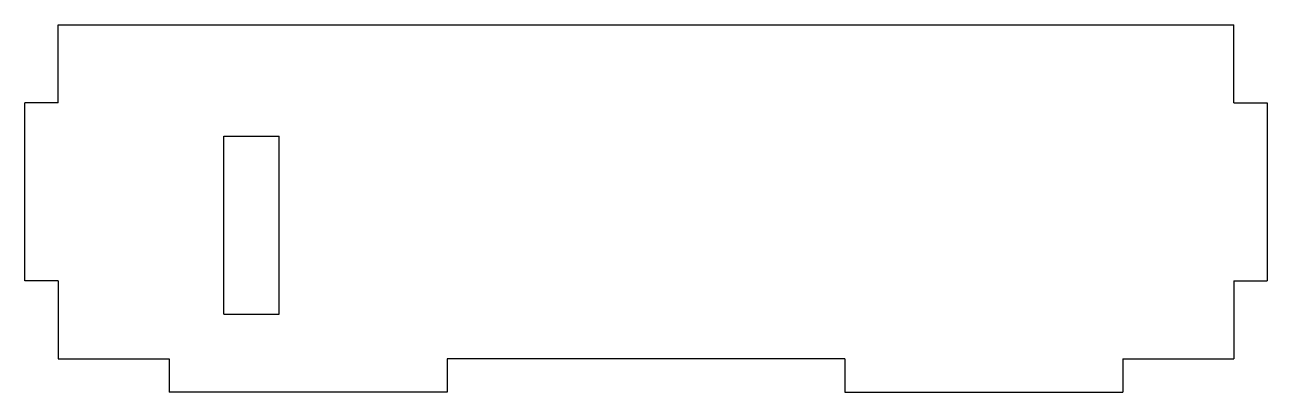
# Model space of a CAD drawing. Header units: millimetres. Extents: x 4 to 115, y -3 to 30.
import ezdxf

# ---------------------------------------------------------------- set-up
doc = ezdxf.new("R2010")
doc.units = ezdxf.units.MM

msp = doc.modelspace()

# ---------------------------------------------------------------- linework, layer by layer
at = {"color": 7, "linetype": 'Continuous', "lineweight": 25}
for p, q in [((6.5, 30), (112.3, 30)), ((6.5, 23), (6.5, 30)), ((112.3, 23), (112.3, 30)), ((6.5, 23), (3.5, 23)), ((3.5, 7), (3.5, 23)), ((112.3, 23), (115.3, 23)), ((115.3, 23), (115.3, 7)), ((21.4, 4), (21.4, 20)), ((21.4, 20), (26.4, 20)), ((26.4, 4), (26.4, 20)), ((6.5, 7), (3.5, 7)), ((6.5, 7), (6.5, 0)), ((112.3, 7), (112.3, 0)), ((112.3, 7), (115.3, 7)), ((21.4, 4), (26.4, 4)), ((6.5, 0), (16.5, 0)), ((16.5, 0), (16.5, -3)), ((41.5, 0), (41.5, -3)), ((77.3, 0), (41.5, 0)), ((77.3, 0), (77.3, -3)), ((102.3, 0), (102.3, -3)), ((102.3, 0), (112.3, 0)), ((41.5, -3), (16.5, -3)), ((77.3, -3), (102.3, -3))]:
    msp.add_line(p, q, dxfattribs=at)

doc.saveas('drawing.dxf')
